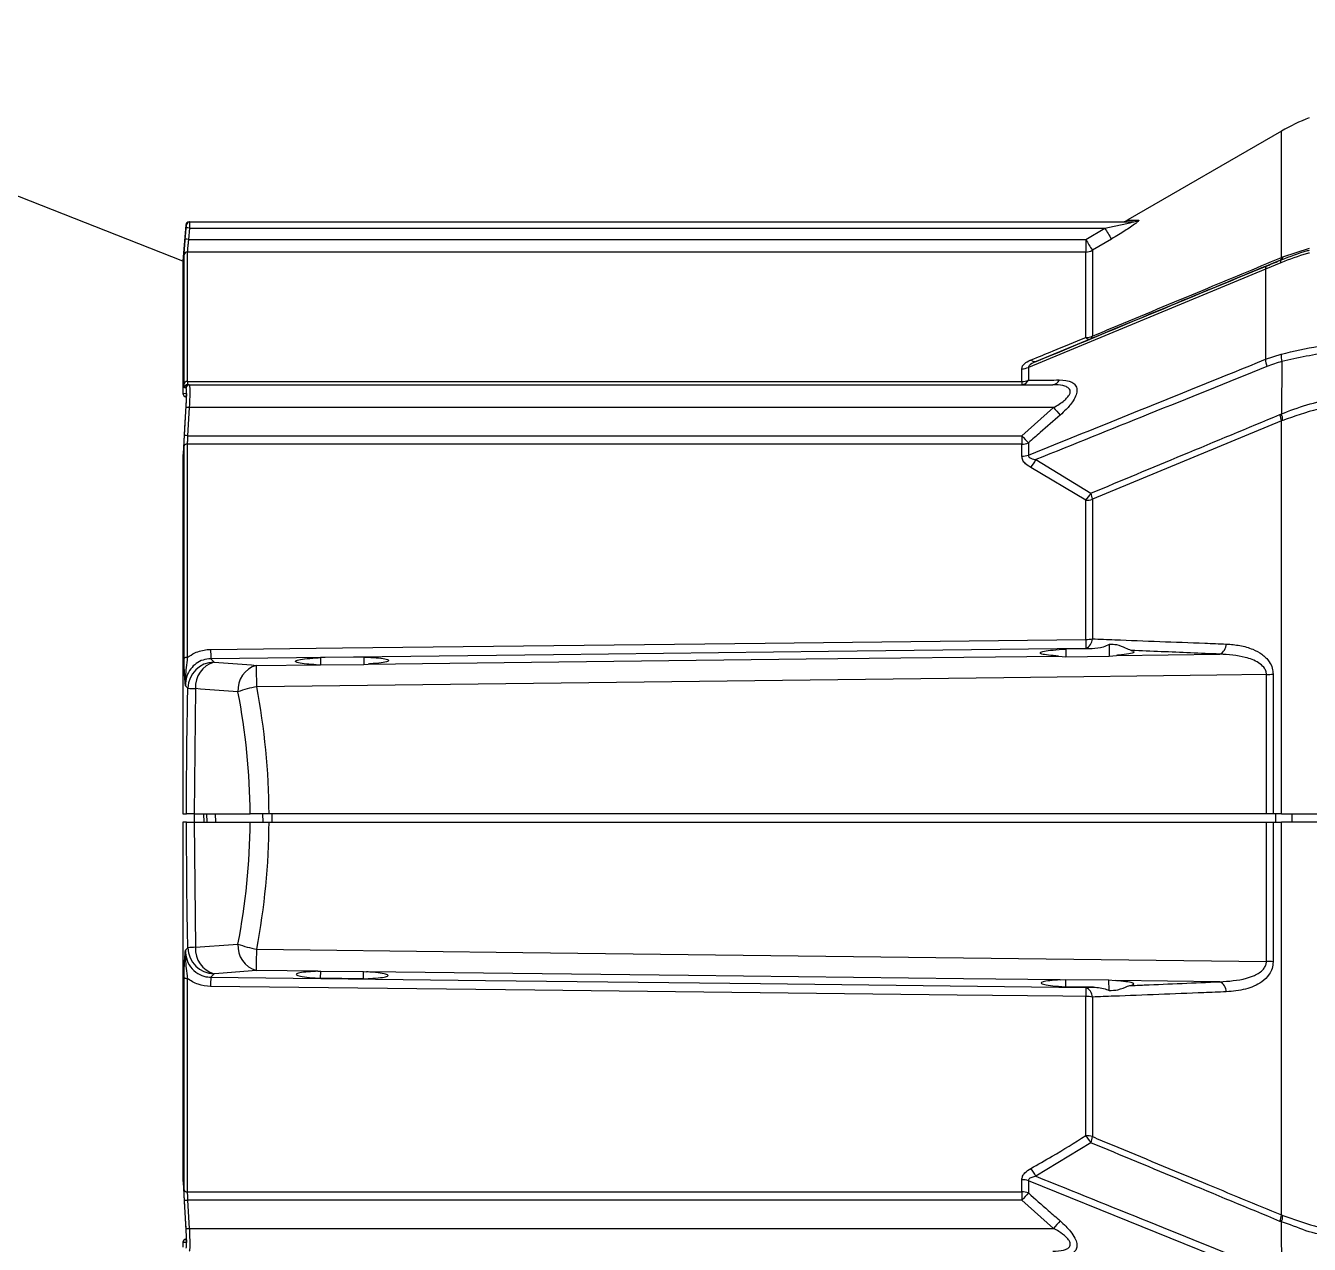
# Model space of a CAD drawing. Extents: x 2 to 136, y 1 to 99.
# Drawn here: x 95.44 to 101.47, y 43.29 to 49.01 of the extents above; entities that cross this region are included whole.
import ezdxf

# ---------------------------------------------------------------- set-up
doc = ezdxf.new("R2010")
doc.units = 0
doc.header["$MEASUREMENT"] = 0
doc.layers.add('OBJECT', color=7, linetype='CONTINUOUS')

msp = doc.modelspace()

# ---------------------------------------------------------------- linework, layer by layer
at = {"layer": 'OBJECT'}
for p, q in [((96.1799, 47.9063), (93.3658, 49.0118)), ((101.3394, 48.516), (100.618, 48.0995)), ((101.3394, 47.9227), (101.3394, 48.516)), ((96.1948, 48.0764), (96.1799, 47.9063)), ((96.2114, 48.0608), (96.2068, 48.0078)), ((96.2114, 48.0608), (100.5101, 48.0608)), ((96.2125, 48.09), (100.6373, 48.09)), ((100.4204, 48.0078), (100.5101, 48.0608)), ((96.2068, 48.0078), (100.4204, 48.0078)), ((100.4204, 48.0078), (100.4204, 47.9485)), ((100.5411, 48.0096), (100.4514, 47.9567)), ((96.1865, 47.3296), (96.1865, 47.9351)), ((96.2014, 47.9485), (96.2014, 47.34)), ((100.4204, 47.9485), (96.2014, 47.9485)), ((100.4204, 47.5464), (100.4204, 47.9485)), ((100.4514, 47.9567), (100.4514, 47.5533)), ((101.3394, 47.9227), (101.3463, 47.9255)), ((101.3463, 47.9255), (101.4704, 47.967)), ((96.1799, 47.9063), (96.1799, 47.3019)), ((96.1799, 47.905), (96.1799, 47.3009)), ((101.2644, 47.8681), (100.1514, 47.4065)), ((101.336, 47.8977), (101.2644, 47.8681)), ((101.2644, 47.8681), (101.2644, 47.4445)), ((101.3395, 47.9122), (101.3394, 47.9123)), ((100.4442, 47.5409), (100.1883, 47.4343)), ((101.2644, 47.4445), (101.3383, 47.4688)), ((100.1204, 47.34), (100.1204, 47.4001)), ((100.1514, 47.4065), (100.1514, 47.3463)), ((101.3412, 47.4341), (101.3396, 47.1877)), ((96.2014, 47.34), (100.1204, 47.34)), ((96.2031, 47.325), (96.2106, 47.325)), ((96.2106, 47.325), (100.2654, 47.325)), ((100.1204, 47.34), (100.1204, 47.325)), ((96.1813, 47.2849), (96.1977, 47.2844)), ((96.1977, 47.2844), (96.1813, 47.0019)), ((96.1894, 47.2705), (96.1967, 47.2669)), ((96.1969, 47.2704), (96.1894, 47.2705)), ((96.2107, 47.2179), (96.203, 47.0855)), ((100.2694, 47.2179), (96.2107, 47.2179)), ((100.1204, 47.0855), (100.2694, 47.2179)), ((101.3394, 47.1549), (100.4514, 46.787)), ((101.3461, 47.1576), (101.3394, 47.1549)), ((101.3394, 45.31), (101.3394, 47.1549)), ((96.203, 47.0855), (100.1204, 47.0855)), ((100.1204, 47.0855), (100.1204, 47.0463)), ((96.1865, 46.0399), (96.1865, 47.0374)), ((96.2014, 47.0463), (96.2014, 46.0437)), ((100.1204, 47.0463), (96.2014, 47.0463)), ((100.1204, 46.9892), (100.1204, 47.0463)), ((100.1514, 47.0517), (100.1514, 46.9944)), ((100.1865, 46.9732), (100.4446, 46.8155)), ((96.1799, 46.9574), (96.1799, 45.31)), ((96.1799, 46.9566), (96.1799, 45.3101)), ((100.4204, 46.7824), (100.1623, 46.9365)), ((100.4204, 46.1287), (100.4204, 46.7824)), ((100.4514, 46.787), (100.4514, 46.1313)), ((100.45, 46.085), (100.3262, 46.0836)), ((100.3262, 46.0836), (100.3265, 46.0474)), ((100.45, 46.085), (100.4211, 46.0862)), ((100.531, 46.1053), (100.5305, 46.0496)), ((100.5305, 46.0496), (100.5649, 46.0539)), ((100.5649, 46.0539), (101.0501, 46.0595)), ((100.6339, 46.0771), (100.6465, 46.0734)), ((96.3115, 46.0379), (96.3269, 46.022)), ((96.5262, 46.0069), (96.8071, 46.0101)), ((96.8071, 46.0101), (96.8268, 46.0088)), ((97.0305, 46.0458), (96.8265, 46.0434)), ((96.8265, 46.0434), (96.8268, 46.0088)), ((96.8268, 46.0088), (97.0302, 46.011)), ((97.0305, 46.0458), (97.0302, 46.011)), ((97.0302, 46.011), (97.0509, 46.013)), ((100.2932, 46.0507), (100.3265, 46.0473)), ((100.3265, 46.0473), (100.5305, 46.0496)), ((101.2691, 45.31), (101.2691, 45.9639)), ((101.3001, 45.9657), (101.3001, 45.31)), ((96.2038, 45.8998), (96.1926, 45.9114)), ((96.2399, 45.8975), (96.2337, 45.31)), ((96.1799, 45.31), (96.1975, 45.31)), ((96.1799, 45.2701), (96.1799, 43.6234)), ((96.1799, 45.27), (96.1799, 43.6226)), ((96.1975, 45.27), (96.1799, 45.27)), ((96.2337, 45.31), (96.4968, 45.31)), ((96.2337, 45.27), (96.2399, 44.6825)), ((96.2337, 45.27), (96.4968, 45.27)), ((96.2358, 45.27), (96.2358, 45.31)), ((96.2804, 45.27), (96.2789, 45.31)), ((96.2948, 45.27), (96.2935, 45.31)), ((96.3355, 45.27), (96.3345, 45.31)), ((96.5577, 45.27), (96.5567, 45.31)), ((101.2691, 45.31), (96.5852, 45.31)), ((96.5852, 45.27), (101.2691, 45.27)), ((96.6005, 45.27), (96.6005, 45.31)), ((101.2691, 44.6161), (101.2691, 45.27)), ((101.3394, 45.31), (101.3001, 45.31)), ((101.3001, 45.27), (101.3001, 44.6143)), ((101.3001, 45.27), (101.3394, 45.27)), ((101.3129, 45.27), (101.3125, 45.31)), ((101.3394, 43.4251), (101.3394, 45.27)), ((101.3901, 45.27), (101.3894, 45.31)), ((96.1926, 44.6686), (96.2038, 44.6802)), ((96.3269, 44.558), (96.3115, 44.5421)), ((96.8145, 44.5698), (96.5262, 44.5731)), ((96.8145, 44.5698), (96.8278, 44.5705)), ((96.8275, 44.5369), (96.8278, 44.5705)), ((96.8278, 44.5705), (97.0292, 44.5683)), ((97.0292, 44.5683), (97.0435, 44.5671)), ((97.0295, 44.5346), (97.0292, 44.5683)), ((96.1865, 43.5426), (96.1865, 44.5401)), ((96.2014, 44.5363), (96.2014, 43.5337)), ((97.0295, 44.5346), (96.8275, 44.5369)), ((100.2998, 44.5292), (100.3275, 44.5316)), ((100.3272, 44.4968), (100.3275, 44.5316)), ((100.4565, 44.4953), (100.3272, 44.4968)), ((100.3275, 44.5316), (100.5295, 44.5294)), ((100.4211, 44.4938), (100.4565, 44.4953)), ((100.5295, 44.5294), (100.5582, 44.5262)), ((100.5299, 44.4793), (100.5295, 44.5294)), ((101.0501, 44.5205), (100.5582, 44.5262)), ((100.4204, 43.7976), (100.4204, 44.4513)), ((100.4514, 44.4487), (100.4514, 43.793)), ((100.4446, 43.7645), (100.1865, 43.6068)), ((100.1204, 43.5337), (100.1204, 43.5908)), ((101.2644, 43.1355), (100.1514, 43.5856)), ((100.1514, 43.5856), (100.1514, 43.5283)), ((96.1813, 43.5781), (96.1977, 43.2956)), ((96.2014, 43.5337), (100.1204, 43.5337)), ((100.1204, 43.5337), (100.1204, 43.4945)), ((100.1204, 43.4945), (96.203, 43.4945)), ((96.203, 43.4945), (96.2107, 43.3621)), ((100.2694, 43.3621), (100.1204, 43.4945)), ((101.3394, 43.4251), (101.3461, 43.4224)), ((96.2107, 43.3621), (100.2694, 43.3621)), ((101.3412, 43.1459), (101.3396, 43.3923)), ((96.1977, 43.2956), (96.1813, 43.2951)), ((96.1967, 43.3131), (96.1894, 43.3095))]:
    msp.add_line(p, q, dxfattribs=at)
at = {"layer": 'OBJECT', "flags": 128}
for points in [[(96.1919, 48.0087), (96.1945, 48.0386), (96.1964, 48.0617)], [(101.336, 47.8977), (101.3359, 47.9006), (101.3359, 47.9033), (101.3361, 47.9056), (101.3364, 47.9076), (101.3369, 47.9092), (101.3376, 47.9106), (101.3385, 47.9116), (101.3395, 47.9122)], [(96.3108, 46.0815), (96.4348, 46.0829), (96.9308, 46.0886), (98.9146, 46.1114), (100.4204, 46.1287)], [(100.4211, 46.0862), (99.2123, 46.072), (97.9214, 46.0568), (96.3115, 46.0379)], [(96.3269, 46.022), (96.5034, 46.0086), (96.5262, 46.0069)], [(97.0509, 46.013), (97.8171, 46.0219), (99.1081, 46.0369), (100.2932, 46.0507)], [(101.2691, 45.9639), (101.0357, 45.9611), (100.0358, 45.949), (96.5276, 45.9065)], [(96.4392, 45.8823), (96.2627, 45.8958), (96.2399, 45.8975)], [(96.2399, 44.6825), (96.4164, 44.6959), (96.4392, 44.6977)], [(96.5276, 44.6735), (96.7776, 44.6705), (97.7775, 44.6584), (101.2691, 44.6161)], [(96.5262, 44.5731), (96.3496, 44.5597), (96.3269, 44.558)], [(100.2998, 44.5292), (99.846, 44.5345), (98.555, 44.5495), (97.0435, 44.5671)], [(100.4204, 44.4513), (100.313, 44.4525), (99.817, 44.4582), (97.8332, 44.481), (96.3108, 44.4985)], [(96.3115, 44.5421), (97.6025, 44.5269), (98.8935, 44.5118), (100.4211, 44.4938)]]:
    msp.add_lwpolyline(points, dxfattribs=at)
at = {"layer": 'OBJECT'}
for centre, radius, start, end in [((101.8394, 47.65), 1, 111.65905, 120), ((96.2097, 48.075), 0.015, 90, 174.25644), ((96.195, 47.9136), 0.1481, 83.65992, 89.45381), ((96.2125, 48.075), 0.015, 90.00329, 175.05528), ((101.8723, 48.8508), 1.5748, 210.11134, 212.28877), ((100.5849, 48.152), 0.062, 270.00008, 302.09769), ((100.6373, 48.1488), 0.0588, 270.05507, 301.87338), ((96.1905, 47.8605), 0.1482, 83.66565, 89.45368), ((101.7889, 48.8023), 1.5824, 210.13644, 212.3021), ((96.2013, 47.9336), 0.0149, 89.56409, 174.44786), ((100.4204, 48.0114), 0.0628, 269.9744, 299.53319), ((101.3239, 47.9224), 0.0155, 302.04018, 1.1252), ((101.3313, 47.9249), 0.015, 302.85016, 2.47868), ((101.2815, 47.87), 0.0172, 124.78577, 186.36968), ((100.4206, 47.6181), 0.0717, 269.7956, 295.4029), ((100.4372, 47.5649), 0.025, 227.7289, 286.18252), ((100.4365, 47.5536), 0.0149, 301.14755, 358.96369), ((100.1829, 47.4579), 0.0242, 220.44631, 282.83345), ((101.3894, 47.453), 0.1253, 183.86964, 199.51526), ((101.4659, 47.4621), 0.1278, 176.98993, 192.67013), ((100.1207, 47.4759), 0.0758, 269.75152, 293.85957), ((96.2, 47.3261), 0.014, 84.21046, 165.34613), ((96.2031, 47.31), 0.015, 90.04232, 176.32872), ((96.2106, 47.31), 0.015, 90.04775, 176.44455), ((100.1175, 47.3624), 0.0375, 274.38777, 334.61745), ((100.1207, 47.4177), 0.0777, 269.7356, 293.22176), ((100.2622, 47.3621), 0.0373, 275.04575, 336.9069), ((96.1963, 47.2839), 0.015, 176.18882, 242.58832), ((96.1926, 46.9707), 0.2478, 85.81927, 89.27767), ((103.0786, 49.6591), 3.7216, 220.99188, 221.71423), ((101.2087, 47.1405), 0.1315, 6.28726, 19.71214), ((101.215, 47.1451), 0.1317, 5.47923, 18.9113), ((96.1855, 46.8377), 0.2484, 85.95726, 89.40708), ((102.88, 49.5869), 3.7246, 222.18989, 222.89518), ((96.1995, 47.0325), 0.0139, 82.07833, 159.42282), ((100.1209, 47.1353), 0.089, 269.68801, 290.05029), ((100.1209, 47.0809), 0.0917, 269.68227, 289.42713), ((100.0411, 47.0429), 0.1613, 318.74115, 334.39211), ((100.2952, 46.8993), 0.1713, 316.97144, 330.72483), ((100.421, 46.8856), 0.1032, 269.67385, 287.14428), ((100.3192, 46.7706), 0.1332, 7.07845, 19.72087), ((100.4211, 46.3075), 0.1787, 269.75699, 279.74238), ((103.5017, 46.1586), 3.0815, 180.55467, 181.34568), ((100.4009, 46.1325), 0.0505, 293.57145, 358.66172), ((99.7036, 46.1147), 3.3929, 180.56018, 181.29686), ((101.0284, 46.1068), 0.052, 294.69602, 0.24693), ((96.1984, 46.0245), 0.0194, 80.95154, 127.69502), ((96.3293, 45.8964), 0.1256, 91.12927, 178.4583), ((96.3597, 45.9065), 0.1201, 105.85118, 184.28705), ((96.559, 45.8913), 0.1201, 105.85045, 184.28779), ((83.7885, 45.7759), 12.7398, 0.58705, 1.03862), ((101.2699, 46.2249), 0.261, 269.82419, 276.64542), ((96.2469, 46.2931), 0.3957, 263.7362, 268.98096), ((96.6186, 45.3988), 0.5157, 100.1664, 110.35877), ((93.4269, 45.29), 3.07, 0.37327, 11.12472), ((93.4269, 45.29), 3.07, 348.87528, 359.62673), ((96.2469, 44.2866), 0.396, 91.0211, 96.26175), ((96.3293, 44.6836), 0.1256, 181.54164, 268.87079), ((96.3597, 44.6735), 0.1201, 175.71265, 254.14911), ((96.559, 44.6887), 0.1201, 175.71222, 254.14954), ((96.6186, 45.1812), 0.5157, 249.64153, 259.8333), ((83.7893, 44.8041), 12.7389, 358.96136, 359.41297), ((101.2699, 44.3552), 0.2609, 83.35342, 90.17589), ((96.1984, 44.5555), 0.0194, 232.30348, 279.05207), ((99.7039, 44.4653), 3.3933, 178.70319, 179.4398), ((103.5015, 44.4214), 3.0812, 178.65429, 179.44535), ((100.4009, 44.4475), 0.0505, 1.33792, 66.42961), ((101.0284, 44.4732), 0.052, 359.75247, 65.30458), ((100.4211, 44.2724), 0.1788, 80.2614, 90.2403), ((100.421, 43.6944), 0.1032, 72.85921, 90.32371), ((100.2952, 43.6807), 0.1713, 29.2744, 43.02884), ((100.3192, 43.8094), 0.1333, 340.27969, 352.92152), ((100.0411, 43.5371), 0.1613, 25.6083, 41.25844), ((100.1209, 43.4991), 0.0917, 70.57307, 90.31859), ((96.1995, 43.5475), 0.0139, 200.57718, 277.92167), ((100.1209, 43.4447), 0.089, 69.94812, 90.31358), ((102.8781, 40.9949), 3.722, 137.10481, 137.81061), ((96.1854, 43.7438), 0.2499, 270.60328, 274.03238), ((101.2087, 43.4395), 0.1315, 340.28786, 353.71274), ((101.215, 43.4349), 0.1317, 341.08864, 354.5206), ((96.1926, 43.6099), 0.2485, 270.72579, 274.17502), ((103.0759, 40.9233), 3.7181, 138.28589, 139.00894), ((96.1963, 43.2961), 0.015, 117.41109, 183.81076)]:
    msp.add_arc(centre, radius, start, end, dxfattribs=at)
for start_param, end_param in [(4.718649, 4.906552), (4.518226, 4.706129)]:
    msp.add_ellipse((93.5153, 45.29), major_axis=(0, 3.195), ratio=0.960876, start_param=start_param, end_param=end_param, dxfattribs=at)
for points, knots in [([(96.1975, 48.0763), (96.1974, 48.0763), (96.1968, 48.0763), (96.1952, 48.0763), (96.1955, 48.0763), (96.1957, 48.0763)], [0, 0, 0, 0, 0.071856, 0.359279, 1, 1, 1, 1]), ([(96.1964, 48.0617), (96.1966, 48.0634), (96.1969, 48.0667), (96.1972, 48.0712), (96.1975, 48.0745), (96.1975, 48.0761), (96.1975, 48.0762), (96.1975, 48.0763)], [0, 0, 0, 0, 0.219082, 0.438182, 0.656825, 0.874764, 1, 1, 1, 1]), ([(96.2125, 48.09), (96.2125, 48.0897), (96.2125, 48.089), (96.2123, 48.0838), (96.212, 48.0762), (96.2117, 48.0681), (96.2115, 48.0627), (96.2114, 48.0608)], [0, 0, 0, 0, 0.218059, 0.436117, 0.654231, 0.872516, 1, 1, 1, 1]), ([(100.5101, 48.0608), (100.5296, 48.0646), (100.5688, 48.0724), (100.6107, 48.0813), (100.632, 48.0869), (100.636, 48.0881), (100.6383, 48.089), (100.6392, 48.0896), (100.639, 48.0899), (100.6382, 48.09), (100.6375, 48.09), (100.6373, 48.09)], [0, 0, 0, 0, 0.41911, 0.839951, 0.880199, 0.924728, 0.942601, 0.960653, 0.976828, 0.994027, 1, 1, 1, 1]), ([(100.6683, 48.0989), (100.6693, 48.0986), (100.6712, 48.0979), (100.6662, 48.0922), (100.6531, 48.0814), (100.623, 48.0601), (100.5832, 48.0347), (100.5524, 48.0164), (100.5411, 48.0096)], [0, 0, 0, 0, 0.0872967, 0.1745381, 0.2847023, 0.4644366, 0.8023505, 1, 1, 1, 1]), ([(100.6187, 48.0983), (100.62, 48.0983), (100.6226, 48.0984), (100.6535, 48.0987), (100.6683, 48.0989)], [0, 0, 0, 0, 0.5172286, 1, 1, 1, 1]), ([(96.1865, 47.9351), (96.1866, 47.9375), (96.1867, 47.9424), (96.1879, 47.9596), (96.1896, 47.9822), (96.1911, 47.9998), (96.1919, 48.0087)], [0, 0, 0, 0, 0.24726, 0.494506, 0.742148, 1, 1, 1, 1]), ([(96.2068, 48.0078), (96.2061, 48.0009), (96.2046, 47.9869), (96.2029, 47.9687), (96.2017, 47.9545), (96.2015, 47.9505), (96.2014, 47.9485)], [0, 0, 0, 0, 0.249667, 0.499371, 0.748128, 1, 1, 1, 1]), ([(100.4514, 47.5533), (100.4822, 47.5662), (100.6555, 47.6385), (100.9515, 47.7617), (101.2168, 47.8718), (101.3394, 47.9227)], [0, 0, 0, 0, 0.104198, 0.585846, 1, 1, 1, 1]), ([(101.4704, 47.9438), (101.4673, 47.943), (101.4213, 47.9306), (101.3772, 47.9136), (101.336, 47.8977)], [0, 0, 0, 0, 0.0663721, 1, 1, 1, 1]), ([(101.3395, 47.9122), (101.3395, 47.9122), (101.3797, 47.9273), (101.4227, 47.9444), (101.4675, 47.9567), (101.4704, 47.9575)], [0, 0, 0, 0, 0.000018, 0.935388, 1, 1, 1, 1]), ([(100.1883, 47.4343), (100.364, 47.5074), (100.7251, 47.6577), (101.0863, 47.8073), (101.2717, 47.8841)], [0, 0, 0, 0, 0.486656, 1, 1, 1, 1]), ([(101.3322, 47.9092), (101.1799, 47.8462), (100.8838, 47.7236), (100.588, 47.6006), (100.4442, 47.5409)], [0, 0, 0, 0, 0.514049, 1, 1, 1, 1]), ([(101.2717, 47.8841), (101.2942, 47.8933), (101.3167, 47.9024), (101.3395, 47.9122), (101.3395, 47.9122)], [0, 0, 0, 0, 0.99997, 1, 1, 1, 1]), ([(101.3394, 47.9123), (101.3394, 47.9123), (101.337, 47.9112), (101.3346, 47.9102), (101.3322, 47.9092)], [0, 0, 0, 0, 0.000279, 1, 1, 1, 1]), ([(100.1645, 47.4422), (100.1987, 47.4561), (100.2851, 47.4913), (100.3694, 47.5256), (100.4204, 47.5464)], [0, 0, 0, 0, 0.396331, 1, 1, 1, 1]), ([(101.3383, 47.4688), (101.3964, 47.4823), (101.5143, 47.5096), (101.6852, 47.5297), (101.7948, 47.532), (101.8394, 47.5329)], [0, 0, 0, 0, 0.365392, 0.741453, 1, 1, 1, 1]), ([(100.1204, 47.4001), (100.1211, 47.4046), (100.1227, 47.4135), (100.136, 47.4278), (100.1514, 47.4367), (100.1628, 47.4415), (100.1645, 47.4422)], [0, 0, 0, 0, 0.254854, 0.508629, 0.928591, 1, 1, 1, 1]), ([(100.1514, 46.9944), (100.1823, 47.0069), (100.3563, 47.0772), (100.7274, 47.2269), (101.0674, 47.3647), (101.2644, 47.4445)], [0, 0, 0, 0, 0.083466, 0.469044, 1, 1, 1, 1]), ([(101.8394, 47.4943), (101.8394, 47.4943), (101.795, 47.4943), (101.706, 47.4915), (101.5774, 47.4789), (101.4551, 47.4601), (101.3786, 47.4421), (101.3412, 47.4341), (101.3412, 47.4341)], [0, 0, 0, 0, 0.0000046, 0.2588995, 0.5177956, 0.7589014, 0.9999956, 1, 1, 1, 1]), ([(100.1883, 47.4343), (100.1787, 47.43), (100.1665, 47.4246), (100.1554, 47.4155), (100.1517, 47.4106), (100.1515, 47.4076), (100.1514, 47.4065)], [0, 0, 0, 0, 0.580896, 0.740074, 0.900891, 1, 1, 1, 1]), ([(101.2714, 47.4111), (101.0858, 47.3361), (100.7242, 47.1898), (100.3626, 47.0441), (100.1865, 46.9732)], [0, 0, 0, 0, 0.513008, 1, 1, 1, 1]), ([(101.3412, 47.4341), (101.3412, 47.4341), (101.3178, 47.4274), (101.2946, 47.4193), (101.2714, 47.4111)], [0, 0, 0, 0, 0.000029, 1, 1, 1, 1]), ([(96.1882, 47.311), (96.1877, 47.3117), (96.1867, 47.3133), (96.1866, 47.324), (96.1865, 47.3296)], [0, 0, 0, 0, 0.474046, 1, 1, 1, 1]), ([(96.2014, 47.34), (96.2015, 47.336), (96.2017, 47.328), (96.2025, 47.3251), (96.203, 47.325), (96.2031, 47.325)], [0, 0, 0, 0, 0.471916, 0.943784, 1, 1, 1, 1]), ([(96.2106, 47.325), (96.2111, 47.3238), (96.2123, 47.3214), (96.213, 47.3027), (96.2129, 47.2751), (96.212, 47.245), (96.211, 47.2254), (96.2107, 47.2179)], [0, 0, 0, 0, 0.216872, 0.433758, 0.650331, 0.86677, 1, 1, 1, 1]), ([(100.1514, 47.3463), (100.1826, 47.3466), (100.2307, 47.347), (100.2793, 47.3474), (100.2964, 47.3475)], [0, 0, 0, 0, 0.648493, 1, 1, 1, 1]), ([(100.2694, 47.2179), (100.2869, 47.2283), (100.3104, 47.2421), (100.3344, 47.2646), (100.3446, 47.2782), (100.3487, 47.2908), (100.3473, 47.3012), (100.3392, 47.3113), (100.3173, 47.3215), (100.2904, 47.3247), (100.2701, 47.3249), (100.2654, 47.325)], [0, 0, 0, 0, 0.248555, 0.333335, 0.418737, 0.477068, 0.535602, 0.604493, 0.713168, 0.934337, 1, 1, 1, 1]), ([(100.2964, 47.3475), (100.3177, 47.3462), (100.3477, 47.3443), (100.373, 47.3243), (100.3808, 47.3038), (100.3767, 47.2773), (100.3599, 47.2444), (100.3326, 47.2117), (100.3098, 47.1912), (100.3004, 47.1827)], [0, 0, 0, 0, 0.269459, 0.38121, 0.493906, 0.593567, 0.708386, 0.879636, 1, 1, 1, 1]), ([(96.1799, 47.3019), (96.18, 47.2973), (96.1801, 47.2877), (96.1809, 47.2858), (96.1813, 47.2849)], [0, 0, 0, 0, 0.4877, 1, 1, 1, 1]), ([(96.18, 47.2996), (96.18, 47.2966), (96.18, 47.29), (96.1804, 47.2852), (96.1811, 47.2812), (96.1824, 47.2773), (96.1851, 47.2735), (96.1882, 47.2707), (96.1908, 47.2701), (96.1917, 47.2698)], [0, 0, 0, 0, 0.2402821, 0.5300404, 0.6703038, 0.7734979, 0.8544897, 0.9491126, 1, 1, 1, 1]), ([(96.1956, 47.3109), (96.195, 47.3109), (96.1925, 47.311), (96.19, 47.311), (96.1882, 47.311)], [0, 0, 0, 0, 0.2377672, 1, 1, 1, 1]), ([(96.1957, 47.2185), (96.1963, 47.2291), (96.1974, 47.2501), (96.1981, 47.278), (96.1979, 47.2988), (96.197, 47.3095), (96.196, 47.3105), (96.1956, 47.3109)], [0, 0, 0, 0, 0.2168, 0.433617, 0.650078, 0.866405, 1, 1, 1, 1]), ([(101.3396, 47.1877), (101.3396, 47.1877), (101.3776, 47.204), (101.4579, 47.2321), (101.5828, 47.2625), (101.7108, 47.2805), (101.7966, 47.2845), (101.8394, 47.2845), (101.8394, 47.2845)], [0, 0, 0, 0, 0.000005, 0.254675, 0.509348, 0.754672, 0.999996, 1, 1, 1, 1]), ([(96.1881, 47.0861), (96.1886, 47.0961), (96.1911, 47.1402), (96.1937, 47.1844), (96.1957, 47.2185)], [0, 0, 0, 0, 0.2260629, 1, 1, 1, 1]), ([(101.8394, 47.2494), (101.7846, 47.2475), (101.6732, 47.2436), (101.5051, 47.2134), (101.4003, 47.1767), (101.3461, 47.1576)], [0, 0, 0, 0, 0.319105, 0.647495, 1, 1, 1, 1]), ([(100.3004, 47.1827), (100.2692, 47.1556), (100.2192, 47.1123), (100.1699, 47.0682), (100.1514, 47.0517)], [0, 0, 0, 0, 0.624895, 1, 1, 1, 1]), ([(100.4446, 46.8155), (100.5885, 46.8755), (100.8843, 46.9989), (101.1804, 47.1218), (101.3325, 47.1849)], [0, 0, 0, 0, 0.486388, 1, 1, 1, 1]), ([(101.3325, 47.1849), (101.3349, 47.1858), (101.3372, 47.1867), (101.3396, 47.1877), (101.3396, 47.1877)], [0, 0, 0, 0, 0.999705, 1, 1, 1, 1]), ([(96.1865, 47.0374), (96.1866, 47.0445), (96.1867, 47.0591), (96.1876, 47.077), (96.1881, 47.0861)], [0, 0, 0, 0, 0.488114, 1, 1, 1, 1]), ([(96.203, 47.0855), (96.2026, 47.0785), (96.2016, 47.0641), (96.2015, 47.0523), (96.2014, 47.0463)], [0, 0, 0, 0, 0.487924, 1, 1, 1, 1]), ([(96.1813, 47.0019), (96.1809, 46.9939), (96.1801, 46.9776), (96.18, 46.9642), (96.1799, 46.9574)], [0, 0, 0, 0, 0.494003, 1, 1, 1, 1]), ([(100.1623, 46.9365), (100.1538, 46.9419), (100.1386, 46.9515), (100.1233, 46.9701), (100.1213, 46.983), (100.1204, 46.9892)], [0, 0, 0, 0, 0.395776, 0.712488, 1, 1, 1, 1]), ([(100.1514, 46.9944), (100.1515, 46.9927), (100.1519, 46.9892), (100.1559, 46.9839), (100.1667, 46.9771), (100.1784, 46.9748), (100.1865, 46.9732)], [0, 0, 0, 0, 0.128042, 0.255392, 0.479322, 1, 1, 1, 1]), ([(100.4514, 46.1313), (100.4865, 46.13), (100.6621, 46.1232), (100.8719, 46.1151), (101.0467, 46.1083), (101.0804, 46.107)], [0, 0, 0, 0, 0.167872, 0.839364, 1, 1, 1, 1]), ([(96.2014, 46.0437), (96.2129, 46.0514), (96.241, 46.0702), (96.2802, 46.0803), (96.3055, 46.0813), (96.3108, 46.0815)], [0, 0, 0, 0, 0.355604, 0.866053, 1, 1, 1, 1]), ([(100.2932, 46.0507), (100.2762, 46.0519), (100.241, 46.0544), (100.211, 46.06), (100.2037, 46.0665), (100.2223, 46.0731), (100.2633, 46.0792), (100.3053, 46.0821), (100.3262, 46.0836)], [0, 0, 0, 0, 0.156109, 0.324409, 0.493191, 0.662433, 0.831758, 1, 1, 1, 1]), ([(100.531, 46.1053), (100.5216, 46.1006), (100.4964, 46.0877), (100.4679, 46.086), (100.45, 46.085)], [0, 0, 0, 0, 0.372319, 1, 1, 1, 1]), ([(100.6339, 46.0771), (100.6258, 46.0801), (100.6086, 46.0863), (100.5729, 46.1045), (100.543, 46.1051), (100.531, 46.1053)], [0, 0, 0, 0, 0.350763, 0.739166, 1, 1, 1, 1]), ([(100.6467, 46.07), (100.6473, 46.069), (100.6491, 46.0657), (100.6251, 46.0603), (100.5915, 46.0561), (100.5685, 46.0542), (100.5649, 46.0539)], [0, 0, 0, 0, 0.17976, 0.554414, 0.928994, 1, 1, 1, 1]), ([(101.0501, 46.0595), (100.9584, 46.0634), (100.8195, 46.0692), (100.6809, 46.0751), (100.6339, 46.0771)], [0, 0, 0, 0, 0.660515, 1, 1, 1, 1]), ([(101.2691, 45.9639), (101.2685, 45.9696), (101.2672, 45.9822), (101.2546, 46.0021), (101.2233, 46.0272), (101.1538, 46.0525), (101.0905, 46.0568), (101.0501, 46.0595)], [0, 0, 0, 0, 0.062412, 0.139208, 0.265335, 0.530913, 1, 1, 1, 1]), ([(101.0804, 46.107), (101.1018, 46.1054), (101.1446, 46.1022), (101.201, 46.0859), (101.2487, 46.061), (101.2805, 46.0303), (101.2976, 45.9962), (101.2993, 45.975), (101.3001, 45.9657)], [0, 0, 0, 0, 0.227374, 0.454238, 0.628217, 0.803357, 0.912623, 1, 1, 1, 1]), ([(96.1926, 45.9114), (96.1926, 45.9115), (96.1916, 45.9241), (96.1895, 45.9493), (96.187, 45.9902), (96.1867, 46.0243), (96.1865, 46.0399)], [0, 0, 0, 0, 0.00268, 0.34979, 0.701238, 1, 1, 1, 1]), ([(96.2014, 46.0437), (96.1996, 46.0278), (96.1938, 45.9781), (96.1911, 45.9391), (96.1926, 45.9116), (96.1926, 45.9114)], [0, 0, 0, 0, 0.319161, 0.99706, 1, 1, 1, 1]), ([(96.3115, 46.0379), (96.2993, 46.0367), (96.2748, 46.0343), (96.242, 46.0168), (96.2156, 45.9905), (96.1962, 45.9546), (96.1939, 45.9265), (96.1926, 45.9114)], [0, 0, 0, 0, 0.182198, 0.364245, 0.551043, 0.759195, 1, 1, 1, 1]), ([(96.8071, 46.0101), (96.7913, 46.011), (96.756, 46.0131), (96.7202, 46.018), (96.7047, 46.0243), (96.7146, 46.0309), (96.7489, 46.0372), (96.7911, 46.0412), (96.8196, 46.043), (96.8265, 46.0434)], [0, 0, 0, 0, 0.132307, 0.294526, 0.457212, 0.620426, 0.783854, 0.947086, 1, 1, 1, 1]), ([(97.0305, 46.0458), (97.0457, 46.0451), (97.0819, 46.0436), (97.1241, 46.0393), (97.1493, 46.0334), (97.1496, 46.0268), (97.1247, 46.0203), (97.0871, 46.0157), (97.059, 46.0136), (97.0509, 46.013)], [0, 0, 0, 0, 0.117568, 0.279861, 0.442586, 0.605907, 0.769589, 0.933238, 1, 1, 1, 1]), ([(96.1975, 45.31), (96.1978, 45.3933), (96.1983, 45.59), (96.2018, 45.7865), (96.2038, 45.8998)], [0, 0, 0, 0, 0.423826, 1, 1, 1, 1]), ([(96.2337, 45.31), (96.2242, 45.31), (96.2054, 45.31), (96.2002, 45.31), (96.1975, 45.31)], [0, 0, 0, 0, 0.5, 1, 1, 1, 1]), ([(96.2038, 44.6802), (96.2029, 44.7233), (96.1992, 44.9198), (96.1983, 45.1165), (96.1975, 45.27)], [0, 0, 0, 0, 0.219221, 1, 1, 1, 1]), ([(96.1975, 45.27), (96.2002, 45.27), (96.2054, 45.27), (96.2242, 45.27), (96.2337, 45.27)], [0, 0, 0, 0, 0.5, 1, 1, 1, 1]), ([(96.5852, 45.31), (96.5689, 45.31), (96.5384, 45.31), (96.5102, 45.31), (96.4985, 45.31), (96.4968, 45.31)], [0, 0, 0, 0, 0.499401, 0.929163, 1, 1, 1, 1]), ([(96.4968, 45.27), (96.5097, 45.27), (96.5336, 45.27), (96.5666, 45.27), (96.5829, 45.27), (96.5852, 45.27)], [0, 0, 0, 0, 0.499397, 0.929176, 1, 1, 1, 1]), ([(101.3001, 45.31), (101.2937, 45.31), (101.2838, 45.31), (101.273, 45.31), (101.2691, 45.31)], [0, 0, 0, 0, 0.643557, 1, 1, 1, 1]), ([(101.2691, 45.27), (101.2761, 45.27), (101.287, 45.27), (101.2967, 45.27), (101.3001, 45.27)], [0, 0, 0, 0, 0.643567, 1, 1, 1, 1]), ([(101.3394, 45.31), (101.384, 45.31), (101.4741, 45.31), (101.6421, 45.31), (101.7665, 45.31), (101.8394, 45.31)], [0, 0, 0, 0, 0.287513, 0.581795, 1, 1, 1, 1]), ([(101.8394, 45.27), (101.774, 45.27), (101.6385, 45.27), (101.4701, 45.27), (101.3738, 45.27), (101.3394, 45.27)], [0, 0, 0, 0, 0.375049, 0.776984, 1, 1, 1, 1]), ([(96.1865, 44.5401), (96.1867, 44.5557), (96.187, 44.5894), (96.1895, 44.6304), (96.1916, 44.6557), (96.1926, 44.6685), (96.1926, 44.6686)], [0, 0, 0, 0, 0.298757, 0.643489, 0.997319, 1, 1, 1, 1]), ([(96.1926, 44.6686), (96.1926, 44.6684), (96.1911, 44.6409), (96.1938, 44.6019), (96.1996, 44.5522), (96.2014, 44.5363)], [0, 0, 0, 0, 0.00294, 0.680839, 1, 1, 1, 1]), ([(96.1926, 44.6686), (96.194, 44.6528), (96.1968, 44.6214), (96.2214, 44.5806), (96.2571, 44.5529), (96.2895, 44.543), (96.3072, 44.5423), (96.3115, 44.5421)], [0, 0, 0, 0, 0.251337, 0.503312, 0.735354, 0.935196, 1, 1, 1, 1]), ([(101.0501, 44.5205), (101.0926, 44.5233), (101.1486, 44.5269), (101.2165, 44.5509), (101.2487, 44.5702), (101.2652, 44.5943), (101.2689, 44.6074), (101.2691, 44.6145), (101.2691, 44.6161)], [0, 0, 0, 0, 0.49037, 0.647323, 0.850236, 0.921686, 0.982753, 1, 1, 1, 1]), ([(101.3001, 44.6143), (101.2991, 44.6035), (101.297, 44.5818), (101.2791, 44.5482), (101.2391, 44.5103), (101.1696, 44.4812), (101.1109, 44.4758), (101.0804, 44.473)], [0, 0, 0, 0, 0.101178, 0.201859, 0.374018, 0.67519, 1, 1, 1, 1]), ([(96.8145, 44.5698), (96.7989, 44.5689), (96.7637, 44.5671), (96.7268, 44.5624), (96.7091, 44.5563), (96.7165, 44.5498), (96.7479, 44.5436), (96.7894, 44.5393), (96.819, 44.5375), (96.8275, 44.5369)], [0, 0, 0, 0, 0.128648, 0.288962, 0.449731, 0.611042, 0.772603, 0.934008, 1, 1, 1, 1]), ([(97.0295, 44.5346), (97.0442, 44.5352), (97.0796, 44.5368), (97.1208, 44.5409), (97.1454, 44.5467), (97.1454, 44.5532), (97.1208, 44.5596), (97.0827, 44.5643), (97.0531, 44.5664), (97.0435, 44.5671)], [0, 0, 0, 0, 0.115333, 0.275775, 0.436647, 0.598106, 0.75992, 0.921699, 1, 1, 1, 1]), ([(96.3108, 44.4985), (96.2907, 44.5004), (96.2509, 44.5042), (96.2178, 44.5257), (96.2014, 44.5363)], [0, 0, 0, 0, 0.505217, 1, 1, 1, 1]), ([(100.2998, 44.5292), (100.2829, 44.5281), (100.2476, 44.5258), (100.2165, 44.5203), (100.2074, 44.514), (100.2237, 44.5074), (100.2631, 44.5015), (100.3032, 44.4982), (100.3259, 44.4969), (100.3272, 44.4968)], [0, 0, 0, 0, 0.15394, 0.320562, 0.487663, 0.655244, 0.822937, 0.990327, 1, 1, 1, 1]), ([(100.4565, 44.4953), (100.4778, 44.4938), (100.5033, 44.4919), (100.5261, 44.4811), (100.5299, 44.4793)], [0, 0, 0, 0, 0.832045, 1, 1, 1, 1]), ([(100.5299, 44.4793), (100.5441, 44.48), (100.5794, 44.4817), (100.6102, 44.4979), (100.6244, 44.5017), (100.628, 44.5026)], [0, 0, 0, 0, 0.333302, 0.829115, 1, 1, 1, 1]), ([(100.628, 44.5026), (100.6337, 44.504), (100.6475, 44.5073), (100.6466, 44.5132), (100.6222, 44.5196), (100.5872, 44.5239), (100.5631, 44.5258), (100.5582, 44.5262)], [0, 0, 0, 0, 0.17772, 0.430152, 0.683138, 0.93607, 1, 1, 1, 1]), ([(100.628, 44.5026), (100.6505, 44.5036), (100.791, 44.5096), (100.9318, 44.5155), (101.0501, 44.5205)], [0, 0, 0, 0, 0.159832, 1, 1, 1, 1]), ([(101.0804, 44.473), (101.0452, 44.4716), (100.8688, 44.4648), (100.6591, 44.4567), (100.485, 44.45), (100.4514, 44.4487)], [0, 0, 0, 0, 0.1678723, 0.8393635, 1, 1, 1, 1]), ([(100.1623, 43.6435), (100.1961, 43.6624), (100.2834, 43.7114), (100.3683, 43.7649), (100.4204, 43.7976)], [0, 0, 0, 0, 0.387426, 1, 1, 1, 1]), ([(101.3325, 43.3951), (101.1804, 43.4582), (100.8843, 43.5811), (100.5885, 43.7045), (100.4446, 43.7645)], [0, 0, 0, 0, 0.513611, 1, 1, 1, 1]), ([(100.4514, 43.793), (100.4822, 43.7802), (100.6555, 43.7082), (100.9515, 43.5855), (101.2168, 43.4758), (101.3394, 43.4251)], [0, 0, 0, 0, 0.104199, 0.585852, 1, 1, 1, 1]), ([(100.1204, 43.5908), (100.1212, 43.5964), (100.1227, 43.6076), (100.1364, 43.6268), (100.1522, 43.637), (100.1623, 43.6435)], [0, 0, 0, 0, 0.263183, 0.525234, 1, 1, 1, 1]), ([(96.1799, 43.6226), (96.18, 43.616), (96.1801, 43.6026), (96.1809, 43.5864), (96.1813, 43.5781)], [0, 0, 0, 0, 0.491585, 1, 1, 1, 1]), ([(100.1865, 43.6068), (100.1797, 43.6055), (100.1695, 43.6035), (100.1585, 43.598), (100.1533, 43.5931), (100.1514, 43.5888), (100.1514, 43.5863), (100.1514, 43.5856)], [0, 0, 0, 0, 0.4377224, 0.6522262, 0.8216939, 0.9450991, 1, 1, 1, 1]), ([(100.1865, 43.6068), (100.3626, 43.5359), (100.7242, 43.3902), (101.0858, 43.2439), (101.2714, 43.1689)], [0, 0, 0, 0, 0.486991, 1, 1, 1, 1]), ([(96.1881, 43.4939), (96.1876, 43.5026), (96.1867, 43.5204), (96.1866, 43.5351), (96.1865, 43.5426)], [0, 0, 0, 0, 0.488655, 1, 1, 1, 1]), ([(96.2014, 43.5337), (96.2015, 43.528), (96.2016, 43.5162), (96.2025, 43.5019), (96.203, 43.4945)], [0, 0, 0, 0, 0.486981, 1, 1, 1, 1]), ([(100.1514, 43.5283), (100.1822, 43.5008), (100.2316, 43.4568), (100.2817, 43.4135), (100.3004, 43.3973)], [0, 0, 0, 0, 0.624898, 1, 1, 1, 1]), ([(96.1957, 43.3615), (96.1952, 43.3714), (96.1925, 43.4156), (96.19, 43.4597), (96.1881, 43.4939)], [0, 0, 0, 0, 0.226065, 1, 1, 1, 1]), ([(101.3461, 43.4224), (101.395, 43.405), (101.4944, 43.3697), (101.6617, 43.3374), (101.7788, 43.3329), (101.8394, 43.3306)], [0, 0, 0, 0, 0.319145, 0.647516, 1, 1, 1, 1]), ([(96.1956, 43.2691), (96.1962, 43.2701), (96.1974, 43.2722), (96.1981, 43.2883), (96.1979, 43.3121), (96.197, 43.3381), (96.1961, 43.355), (96.1957, 43.3615)], [0, 0, 0, 0, 0.2168345, 0.4336857, 0.6501667, 0.8664931, 1, 1, 1, 1]), ([(96.2107, 43.3621), (96.2112, 43.3499), (96.2124, 43.3255), (96.213, 43.2932), (96.2128, 43.269), (96.2119, 43.2567), (96.2109, 43.2555), (96.2106, 43.255)], [0, 0, 0, 0, 0.216841, 0.433701, 0.650254, 0.866699, 1, 1, 1, 1]), ([(100.2654, 43.255), (100.2833, 43.2556), (100.3074, 43.2564), (100.3328, 43.2652), (100.3439, 43.2732), (100.3486, 43.2835), (100.3477, 43.2939), (100.3414, 43.307), (100.3243, 43.3263), (100.2984, 43.3454), (100.2775, 43.3575), (100.2694, 43.3621)], [0, 0, 0, 0, 0.252396, 0.341468, 0.431196, 0.49019, 0.549439, 0.605131, 0.701098, 0.885221, 1, 1, 1, 1]), ([(100.3004, 43.3973), (100.3179, 43.3811), (100.3448, 43.3561), (100.3697, 43.3185), (100.3798, 43.2908), (100.379, 43.2684), (100.3676, 43.2496), (100.3412, 43.2348), (100.3132, 43.2333), (100.2964, 43.2325)], [0, 0, 0, 0, 0.224316, 0.345841, 0.447966, 0.550598, 0.643264, 0.786621, 1, 1, 1, 1]), ([(101.3396, 43.3923), (101.3396, 43.3923), (101.3374, 43.3935), (101.3349, 43.3943), (101.3325, 43.3951)], [0, 0, 0, 0, 0.00031, 1, 1, 1, 1]), ([(101.8394, 43.2955), (101.8394, 43.2955), (101.795, 43.2955), (101.7059, 43.2996), (101.5766, 43.3193), (101.4528, 43.3472), (101.3777, 43.3814), (101.3396, 43.3923), (101.3396, 43.3923)], [0, 0, 0, 0, 0.0000045, 0.2546803, 0.5093557, 0.7546737, 0.9999956, 1, 1, 1, 1]), ([(96.1882, 43.3086), (96.1875, 43.3082), (96.1857, 43.3072), (96.1837, 43.3046), (96.1821, 43.3018), (96.1812, 43.2993), (96.1806, 43.2962), (96.1799, 43.2902), (96.1799, 43.2809), (96.1799, 43.2743)], [0, 0, 0, 0, 0.038374, 0.104773, 0.165148, 0.225297, 0.307656, 0.496495, 1, 1, 1, 1]), ([(96.1813, 43.2951), (96.1809, 43.2942), (96.1802, 43.2924), (96.1799, 43.2839), (96.1799, 43.2786), (96.1799, 43.278)], [0, 0, 0, 0, 0.489871, 0.942618, 1, 1, 1, 1]), ([(96.1894, 43.3095), (96.1915, 43.3095), (96.1939, 43.3096), (96.1965, 43.3096), (96.1969, 43.3096)], [0, 0, 0, 0, 0.845701, 1, 1, 1, 1])]:
    msp.add_open_spline(points, degree=3, knots=knots, dxfattribs=at)

doc.saveas('drawing.dxf')
